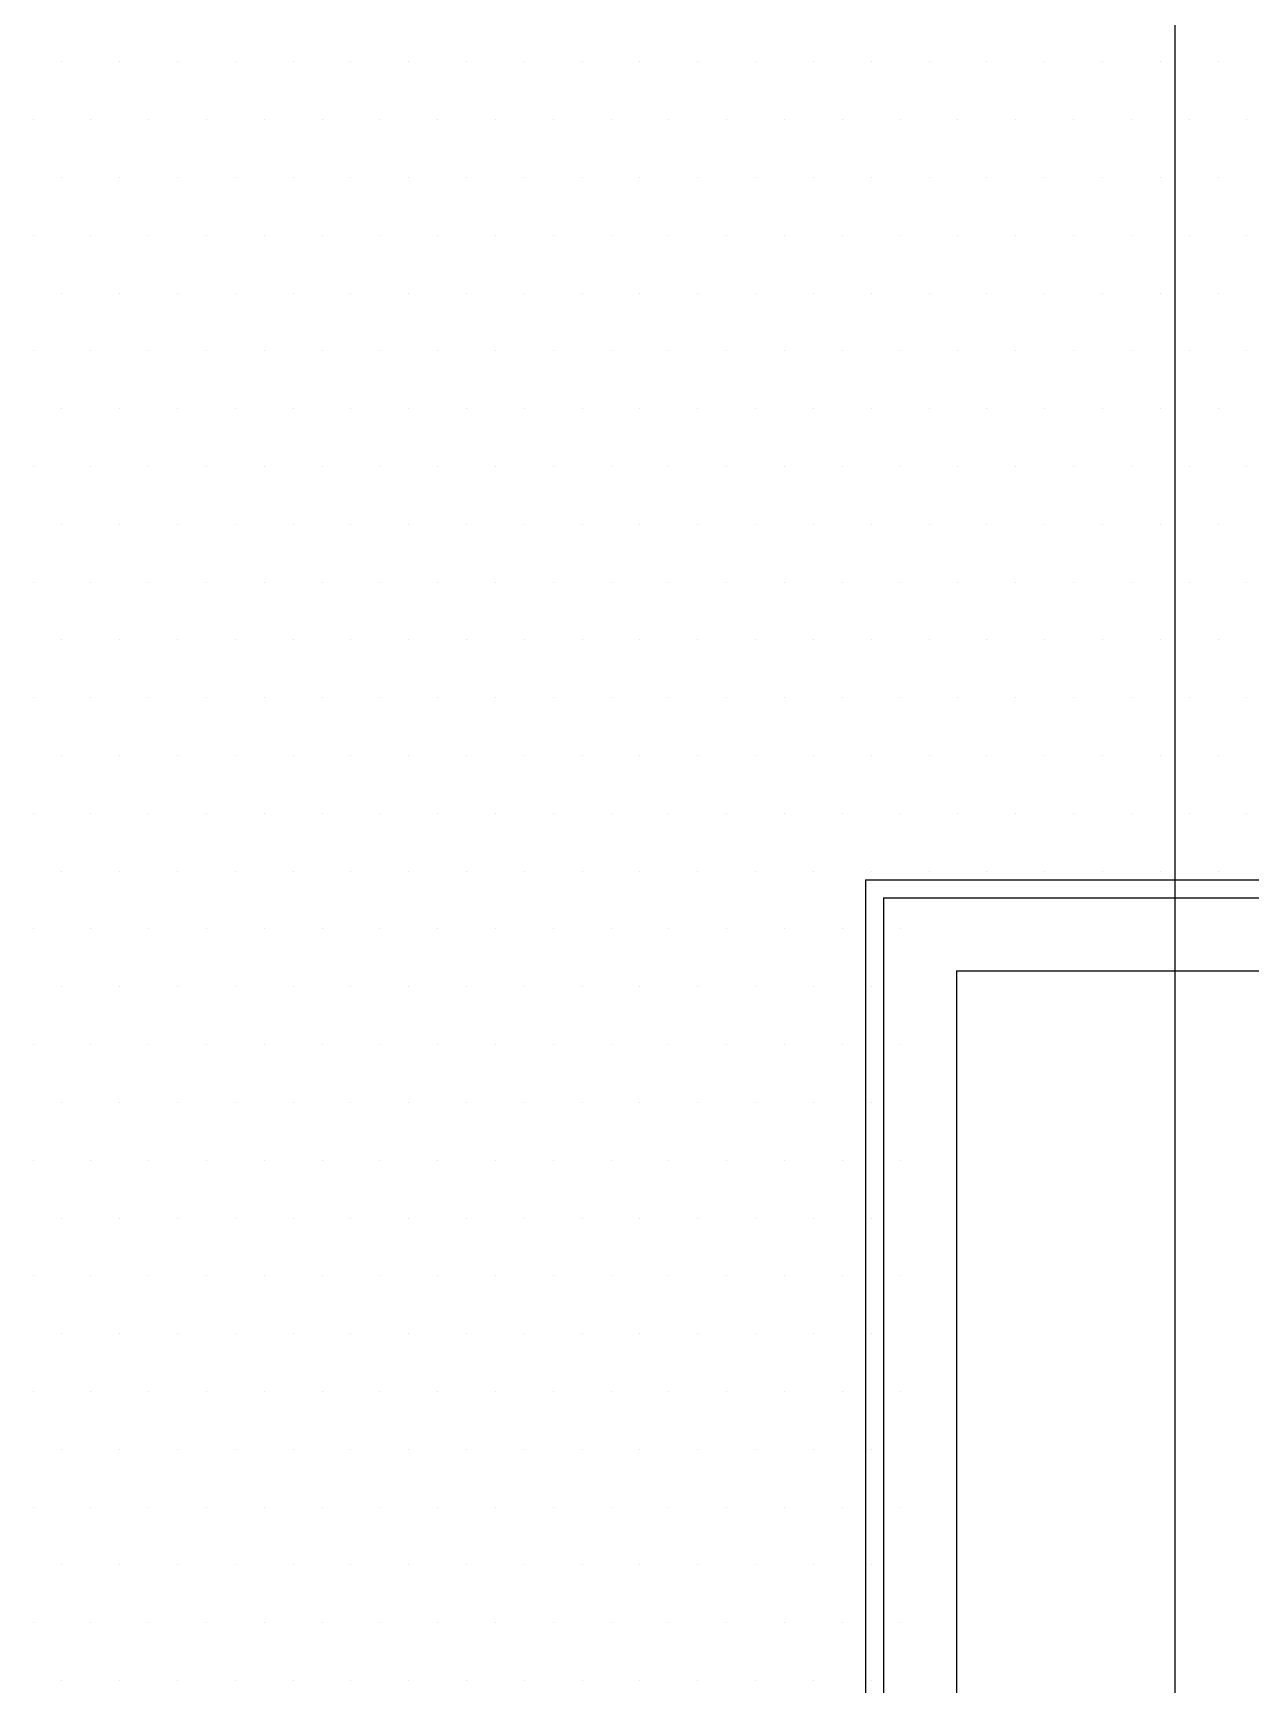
# Model space of a CAD drawing. Header units: millimetres. Extents: x 43168.9 to 43194.6, y -25545.1 to -25543.4.
# Drawn here: x 43176.6222 to 43176.6891, y -25544.0901 to -25543.9994 of the extents above; entities that cross this region are included whole.
import ezdxf

# ---------------------------------------------------------------- set-up
doc = ezdxf.new("R2010")
doc.units = ezdxf.units.MM
doc.header["$LTSCALE"] = 200
doc.linetypes.add('DASHDOT2', pattern=[0.5, 0.25, -0.125, 0, -0.125])
for name, color, linetype in [('aks_sgh', 5, 'DASHDOT2'), ('cam_sgh', 1, 'Continuous'), ('gor-4_sgh', 17, 'Continuous'), ('tarama-zemin_sgh', 197, 'Continuous')]:
    doc.layers.add(name, color=color, linetype=linetype)

msp = doc.modelspace()

# ---------------------------------------------------------------- linework, layer by layer
at = {"layer": 'aks_sgh'}
msp.add_line((43176.684879, -25543.740919), (43176.684879, -25544.609919), dxfattribs=at)
at = {"layer": 'cam_sgh'}
for p, q in [((43176.667879, -25544.045919), (43176.667879, -25544.280919)), ((43176.667879, -25544.045919), (43176.720879, -25544.045919)), ((43176.668879, -25544.046919), (43176.668879, -25544.279919)), ((43176.668879, -25544.046919), (43176.721879, -25544.046919))]:
    msp.add_line(p, q, dxfattribs=at)
at = {"layer": 'gor-4_sgh'}
for q in [(43176.672879, -25544.275919), (43176.725879, -25544.050919)]:
    msp.add_line((43176.672879, -25544.050919), q, dxfattribs=at)
at = {"layer": 'tarama-zemin_sgh'}
for p, q in [((43176.62375, -25544.001), (43176.62375, -25544.001)), ((43176.626925, -25544.001), (43176.626925, -25544.001)), ((43176.6301, -25544.001), (43176.6301, -25544.001)), ((43176.633275, -25544.001), (43176.633275, -25544.001)), ((43176.63645, -25544.001), (43176.63645, -25544.001)), ((43176.639625, -25544.001), (43176.639625, -25544.001)), ((43176.6428, -25544.001), (43176.6428, -25544.001)), ((43176.645975, -25544.001), (43176.645975, -25544.001)), ((43176.64915, -25544.001), (43176.64915, -25544.001)), ((43176.652325, -25544.001), (43176.652325, -25544.001)), ((43176.6555, -25544.001), (43176.6555, -25544.001)), ((43176.658675, -25544.001), (43176.658675, -25544.001)), ((43176.66185, -25544.001), (43176.66185, -25544.001)), ((43176.665025, -25544.001), (43176.665025, -25544.001)), ((43176.6682, -25544.001), (43176.6682, -25544.001)), ((43176.671375, -25544.001), (43176.671375, -25544.001)), ((43176.67455, -25544.001), (43176.67455, -25544.001)), ((43176.677725, -25544.001), (43176.677725, -25544.001)), ((43176.6809, -25544.001), (43176.6809, -25544.001)), ((43176.684075, -25544.001), (43176.684075, -25544.001)), ((43176.68725, -25544.001), (43176.68725, -25544.001)), ((43176.622162, -25544.004175), (43176.622162, -25544.004175)), ((43176.625337, -25544.004175), (43176.625337, -25544.004175)), ((43176.628512, -25544.004175), (43176.628512, -25544.004175)), ((43176.631687, -25544.004175), (43176.631687, -25544.004175)), ((43176.634862, -25544.004175), (43176.634862, -25544.004175)), ((43176.638037, -25544.004175), (43176.638037, -25544.004175)), ((43176.641212, -25544.004175), (43176.641212, -25544.004175)), ((43176.644387, -25544.004175), (43176.644387, -25544.004175)), ((43176.647562, -25544.004175), (43176.647562, -25544.004175)), ((43176.650737, -25544.004175), (43176.650737, -25544.004175)), ((43176.653912, -25544.004175), (43176.653912, -25544.004175)), ((43176.657087, -25544.004175), (43176.657087, -25544.004175)), ((43176.660262, -25544.004175), (43176.660262, -25544.004175)), ((43176.663437, -25544.004175), (43176.663437, -25544.004175)), ((43176.666612, -25544.004175), (43176.666612, -25544.004175)), ((43176.669787, -25544.004175), (43176.669787, -25544.004175)), ((43176.672962, -25544.004175), (43176.672962, -25544.004175)), ((43176.676137, -25544.004175), (43176.676137, -25544.004175)), ((43176.679312, -25544.004175), (43176.679312, -25544.004175)), ((43176.682487, -25544.004175), (43176.682487, -25544.004175)), ((43176.685662, -25544.004175), (43176.685662, -25544.004175)), ((43176.688837, -25544.004175), (43176.688837, -25544.004175)), ((43176.62375, -25544.00735), (43176.62375, -25544.00735)), ((43176.626925, -25544.00735), (43176.626925, -25544.00735)), ((43176.6301, -25544.00735), (43176.6301, -25544.00735)), ((43176.633275, -25544.00735), (43176.633275, -25544.00735)), ((43176.63645, -25544.00735), (43176.63645, -25544.00735)), ((43176.639625, -25544.00735), (43176.639625, -25544.00735)), ((43176.6428, -25544.00735), (43176.6428, -25544.00735)), ((43176.645975, -25544.00735), (43176.645975, -25544.00735)), ((43176.64915, -25544.00735), (43176.64915, -25544.00735)), ((43176.652325, -25544.00735), (43176.652325, -25544.00735)), ((43176.6555, -25544.00735), (43176.6555, -25544.00735)), ((43176.658675, -25544.00735), (43176.658675, -25544.00735)), ((43176.66185, -25544.00735), (43176.66185, -25544.00735)), ((43176.665025, -25544.00735), (43176.665025, -25544.00735)), ((43176.6682, -25544.00735), (43176.6682, -25544.00735)), ((43176.671375, -25544.00735), (43176.671375, -25544.00735)), ((43176.67455, -25544.00735), (43176.67455, -25544.00735)), ((43176.677725, -25544.00735), (43176.677725, -25544.00735)), ((43176.6809, -25544.00735), (43176.6809, -25544.00735)), ((43176.684075, -25544.00735), (43176.684075, -25544.00735)), ((43176.68725, -25544.00735), (43176.68725, -25544.00735)), ((43176.622162, -25544.010525), (43176.622162, -25544.010525)), ((43176.625337, -25544.010525), (43176.625337, -25544.010525)), ((43176.628512, -25544.010525), (43176.628512, -25544.010525)), ((43176.631687, -25544.010525), (43176.631687, -25544.010525)), ((43176.634862, -25544.010525), (43176.634862, -25544.010525)), ((43176.638037, -25544.010525), (43176.638037, -25544.010525)), ((43176.641212, -25544.010525), (43176.641212, -25544.010525)), ((43176.644387, -25544.010525), (43176.644387, -25544.010525)), ((43176.647562, -25544.010525), (43176.647562, -25544.010525)), ((43176.650737, -25544.010525), (43176.650737, -25544.010525)), ((43176.653912, -25544.010525), (43176.653912, -25544.010525)), ((43176.657087, -25544.010525), (43176.657087, -25544.010525)), ((43176.660262, -25544.010525), (43176.660262, -25544.010525)), ((43176.663437, -25544.010525), (43176.663437, -25544.010525)), ((43176.666612, -25544.010525), (43176.666612, -25544.010525)), ((43176.669787, -25544.010525), (43176.669787, -25544.010525)), ((43176.672962, -25544.010525), (43176.672962, -25544.010525)), ((43176.676137, -25544.010525), (43176.676137, -25544.010525)), ((43176.679312, -25544.010525), (43176.679312, -25544.010525)), ((43176.682487, -25544.010525), (43176.682487, -25544.010525)), ((43176.685662, -25544.010525), (43176.685662, -25544.010525)), ((43176.688837, -25544.010525), (43176.688837, -25544.010525)), ((43176.62375, -25544.0137), (43176.62375, -25544.0137)), ((43176.626925, -25544.0137), (43176.626925, -25544.0137)), ((43176.6301, -25544.0137), (43176.6301, -25544.0137)), ((43176.633275, -25544.0137), (43176.633275, -25544.0137)), ((43176.63645, -25544.0137), (43176.63645, -25544.0137)), ((43176.639625, -25544.0137), (43176.639625, -25544.0137)), ((43176.6428, -25544.0137), (43176.6428, -25544.0137)), ((43176.645975, -25544.0137), (43176.645975, -25544.0137)), ((43176.64915, -25544.0137), (43176.64915, -25544.0137)), ((43176.652325, -25544.0137), (43176.652325, -25544.0137)), ((43176.6555, -25544.0137), (43176.6555, -25544.0137)), ((43176.658675, -25544.0137), (43176.658675, -25544.0137)), ((43176.66185, -25544.0137), (43176.66185, -25544.0137)), ((43176.665025, -25544.0137), (43176.665025, -25544.0137)), ((43176.6682, -25544.0137), (43176.6682, -25544.0137)), ((43176.671375, -25544.0137), (43176.671375, -25544.0137)), ((43176.67455, -25544.0137), (43176.67455, -25544.0137)), ((43176.677725, -25544.0137), (43176.677725, -25544.0137)), ((43176.6809, -25544.0137), (43176.6809, -25544.0137)), ((43176.684075, -25544.0137), (43176.684075, -25544.0137)), ((43176.68725, -25544.0137), (43176.68725, -25544.0137)), ((43176.622162, -25544.016875), (43176.622162, -25544.016875)), ((43176.625337, -25544.016875), (43176.625337, -25544.016875)), ((43176.628512, -25544.016875), (43176.628512, -25544.016875)), ((43176.631687, -25544.016875), (43176.631687, -25544.016875)), ((43176.634862, -25544.016875), (43176.634862, -25544.016875)), ((43176.638037, -25544.016875), (43176.638037, -25544.016875)), ((43176.641212, -25544.016875), (43176.641212, -25544.016875)), ((43176.644387, -25544.016875), (43176.644387, -25544.016875)), ((43176.647562, -25544.016875), (43176.647562, -25544.016875)), ((43176.650737, -25544.016875), (43176.650737, -25544.016875)), ((43176.653912, -25544.016875), (43176.653912, -25544.016875)), ((43176.657087, -25544.016875), (43176.657087, -25544.016875)), ((43176.660262, -25544.016875), (43176.660262, -25544.016875)), ((43176.663437, -25544.016875), (43176.663437, -25544.016875)), ((43176.666612, -25544.016875), (43176.666612, -25544.016875)), ((43176.669787, -25544.016875), (43176.669787, -25544.016875)), ((43176.672962, -25544.016875), (43176.672962, -25544.016875)), ((43176.676137, -25544.016875), (43176.676137, -25544.016875)), ((43176.679312, -25544.016875), (43176.679312, -25544.016875)), ((43176.682487, -25544.016875), (43176.682487, -25544.016875)), ((43176.685662, -25544.016875), (43176.685662, -25544.016875)), ((43176.688837, -25544.016875), (43176.688837, -25544.016875)), ((43176.62375, -25544.02005), (43176.62375, -25544.02005)), ((43176.626925, -25544.02005), (43176.626925, -25544.02005)), ((43176.6301, -25544.02005), (43176.6301, -25544.02005)), ((43176.633275, -25544.02005), (43176.633275, -25544.02005)), ((43176.63645, -25544.02005), (43176.63645, -25544.02005)), ((43176.639625, -25544.02005), (43176.639625, -25544.02005)), ((43176.6428, -25544.02005), (43176.6428, -25544.02005)), ((43176.645975, -25544.02005), (43176.645975, -25544.02005)), ((43176.64915, -25544.02005), (43176.64915, -25544.02005)), ((43176.652325, -25544.02005), (43176.652325, -25544.02005)), ((43176.6555, -25544.02005), (43176.6555, -25544.02005)), ((43176.658675, -25544.02005), (43176.658675, -25544.02005)), ((43176.66185, -25544.02005), (43176.66185, -25544.02005)), ((43176.665025, -25544.02005), (43176.665025, -25544.02005)), ((43176.6682, -25544.02005), (43176.6682, -25544.02005)), ((43176.671375, -25544.02005), (43176.671375, -25544.02005)), ((43176.67455, -25544.02005), (43176.67455, -25544.02005)), ((43176.677725, -25544.02005), (43176.677725, -25544.02005)), ((43176.6809, -25544.02005), (43176.6809, -25544.02005)), ((43176.684075, -25544.02005), (43176.684075, -25544.02005)), ((43176.68725, -25544.02005), (43176.68725, -25544.02005)), ((43176.622162, -25544.023225), (43176.622162, -25544.023225)), ((43176.625337, -25544.023225), (43176.625337, -25544.023225)), ((43176.628512, -25544.023225), (43176.628512, -25544.023225)), ((43176.631687, -25544.023225), (43176.631687, -25544.023225)), ((43176.634862, -25544.023225), (43176.634862, -25544.023225)), ((43176.638037, -25544.023225), (43176.638037, -25544.023225)), ((43176.641212, -25544.023225), (43176.641212, -25544.023225)), ((43176.644387, -25544.023225), (43176.644387, -25544.023225)), ((43176.647562, -25544.023225), (43176.647562, -25544.023225)), ((43176.650737, -25544.023225), (43176.650737, -25544.023225)), ((43176.653912, -25544.023225), (43176.653912, -25544.023225)), ((43176.657087, -25544.023225), (43176.657087, -25544.023225)), ((43176.660262, -25544.023225), (43176.660262, -25544.023225)), ((43176.663437, -25544.023225), (43176.663437, -25544.023225)), ((43176.666612, -25544.023225), (43176.666612, -25544.023225)), ((43176.669787, -25544.023225), (43176.669787, -25544.023225)), ((43176.672962, -25544.023225), (43176.672962, -25544.023225)), ((43176.676137, -25544.023225), (43176.676137, -25544.023225)), ((43176.679312, -25544.023225), (43176.679312, -25544.023225)), ((43176.682487, -25544.023225), (43176.682487, -25544.023225)), ((43176.685662, -25544.023225), (43176.685662, -25544.023225)), ((43176.688837, -25544.023225), (43176.688837, -25544.023225)), ((43176.62375, -25544.0264), (43176.62375, -25544.0264)), ((43176.626925, -25544.0264), (43176.626925, -25544.0264)), ((43176.6301, -25544.0264), (43176.6301, -25544.0264)), ((43176.633275, -25544.0264), (43176.633275, -25544.0264)), ((43176.63645, -25544.0264), (43176.63645, -25544.0264)), ((43176.639625, -25544.0264), (43176.639625, -25544.0264)), ((43176.6428, -25544.0264), (43176.6428, -25544.0264)), ((43176.645975, -25544.0264), (43176.645975, -25544.0264)), ((43176.64915, -25544.0264), (43176.64915, -25544.0264)), ((43176.652325, -25544.0264), (43176.652325, -25544.0264)), ((43176.6555, -25544.0264), (43176.6555, -25544.0264)), ((43176.658675, -25544.0264), (43176.658675, -25544.0264)), ((43176.66185, -25544.0264), (43176.66185, -25544.0264)), ((43176.665025, -25544.0264), (43176.665025, -25544.0264)), ((43176.6682, -25544.0264), (43176.6682, -25544.0264)), ((43176.671375, -25544.0264), (43176.671375, -25544.0264)), ((43176.67455, -25544.0264), (43176.67455, -25544.0264)), ((43176.677725, -25544.0264), (43176.677725, -25544.0264)), ((43176.6809, -25544.0264), (43176.6809, -25544.0264)), ((43176.684075, -25544.0264), (43176.684075, -25544.0264)), ((43176.68725, -25544.0264), (43176.68725, -25544.0264)), ((43176.622162, -25544.029575), (43176.622162, -25544.029575)), ((43176.625337, -25544.029575), (43176.625337, -25544.029575)), ((43176.628512, -25544.029575), (43176.628512, -25544.029575)), ((43176.631687, -25544.029575), (43176.631687, -25544.029575)), ((43176.634862, -25544.029575), (43176.634862, -25544.029575)), ((43176.638037, -25544.029575), (43176.638037, -25544.029575)), ((43176.641212, -25544.029575), (43176.641212, -25544.029575)), ((43176.644387, -25544.029575), (43176.644387, -25544.029575)), ((43176.647562, -25544.029575), (43176.647562, -25544.029575)), ((43176.650737, -25544.029575), (43176.650737, -25544.029575)), ((43176.653912, -25544.029575), (43176.653912, -25544.029575)), ((43176.657087, -25544.029575), (43176.657087, -25544.029575)), ((43176.660262, -25544.029575), (43176.660262, -25544.029575)), ((43176.663437, -25544.029575), (43176.663437, -25544.029575)), ((43176.666612, -25544.029575), (43176.666612, -25544.029575)), ((43176.669787, -25544.029575), (43176.669787, -25544.029575)), ((43176.672962, -25544.029575), (43176.672962, -25544.029575)), ((43176.676137, -25544.029575), (43176.676137, -25544.029575)), ((43176.679312, -25544.029575), (43176.679312, -25544.029575)), ((43176.682487, -25544.029575), (43176.682487, -25544.029575)), ((43176.685662, -25544.029575), (43176.685662, -25544.029575)), ((43176.688837, -25544.029575), (43176.688837, -25544.029575)), ((43176.62375, -25544.03275), (43176.62375, -25544.03275)), ((43176.626925, -25544.03275), (43176.626925, -25544.03275)), ((43176.6301, -25544.03275), (43176.6301, -25544.03275)), ((43176.633275, -25544.03275), (43176.633275, -25544.03275)), ((43176.63645, -25544.03275), (43176.63645, -25544.03275)), ((43176.639625, -25544.03275), (43176.639625, -25544.03275)), ((43176.6428, -25544.03275), (43176.6428, -25544.03275)), ((43176.645975, -25544.03275), (43176.645975, -25544.03275)), ((43176.64915, -25544.03275), (43176.64915, -25544.03275)), ((43176.652325, -25544.03275), (43176.652325, -25544.03275)), ((43176.6555, -25544.03275), (43176.6555, -25544.03275)), ((43176.658675, -25544.03275), (43176.658675, -25544.03275)), ((43176.66185, -25544.03275), (43176.66185, -25544.03275)), ((43176.665025, -25544.03275), (43176.665025, -25544.03275)), ((43176.6682, -25544.03275), (43176.6682, -25544.03275)), ((43176.671375, -25544.03275), (43176.671375, -25544.03275)), ((43176.67455, -25544.03275), (43176.67455, -25544.03275)), ((43176.677725, -25544.03275), (43176.677725, -25544.03275)), ((43176.6809, -25544.03275), (43176.6809, -25544.03275)), ((43176.684075, -25544.03275), (43176.684075, -25544.03275)), ((43176.68725, -25544.03275), (43176.68725, -25544.03275)), ((43176.622162, -25544.035925), (43176.622162, -25544.035925)), ((43176.625337, -25544.035925), (43176.625337, -25544.035925)), ((43176.628512, -25544.035925), (43176.628512, -25544.035925)), ((43176.631687, -25544.035925), (43176.631687, -25544.035925)), ((43176.634862, -25544.035925), (43176.634862, -25544.035925)), ((43176.638037, -25544.035925), (43176.638037, -25544.035925)), ((43176.641212, -25544.035925), (43176.641212, -25544.035925)), ((43176.644387, -25544.035925), (43176.644387, -25544.035925)), ((43176.647562, -25544.035925), (43176.647562, -25544.035925)), ((43176.650737, -25544.035925), (43176.650737, -25544.035925)), ((43176.653912, -25544.035925), (43176.653912, -25544.035925)), ((43176.657087, -25544.035925), (43176.657087, -25544.035925)), ((43176.660262, -25544.035925), (43176.660262, -25544.035925)), ((43176.663437, -25544.035925), (43176.663437, -25544.035925)), ((43176.666612, -25544.035925), (43176.666612, -25544.035925)), ((43176.669787, -25544.035925), (43176.669787, -25544.035925)), ((43176.672962, -25544.035925), (43176.672962, -25544.035925)), ((43176.676137, -25544.035925), (43176.676137, -25544.035925)), ((43176.679312, -25544.035925), (43176.679312, -25544.035925)), ((43176.682487, -25544.035925), (43176.682487, -25544.035925)), ((43176.685662, -25544.035925), (43176.685662, -25544.035925)), ((43176.688837, -25544.035925), (43176.688837, -25544.035925)), ((43176.62375, -25544.0391), (43176.62375, -25544.0391)), ((43176.626925, -25544.0391), (43176.626925, -25544.0391)), ((43176.6301, -25544.0391), (43176.6301, -25544.0391)), ((43176.633275, -25544.0391), (43176.633275, -25544.0391)), ((43176.63645, -25544.0391), (43176.63645, -25544.0391)), ((43176.639625, -25544.0391), (43176.639625, -25544.0391)), ((43176.6428, -25544.0391), (43176.6428, -25544.0391)), ((43176.645975, -25544.0391), (43176.645975, -25544.0391)), ((43176.64915, -25544.0391), (43176.64915, -25544.0391)), ((43176.652325, -25544.0391), (43176.652325, -25544.0391)), ((43176.6555, -25544.0391), (43176.6555, -25544.0391)), ((43176.658675, -25544.0391), (43176.658675, -25544.0391)), ((43176.66185, -25544.0391), (43176.66185, -25544.0391)), ((43176.665025, -25544.0391), (43176.665025, -25544.0391)), ((43176.6682, -25544.0391), (43176.6682, -25544.0391)), ((43176.671375, -25544.0391), (43176.671375, -25544.0391)), ((43176.67455, -25544.0391), (43176.67455, -25544.0391)), ((43176.677725, -25544.0391), (43176.677725, -25544.0391)), ((43176.6809, -25544.0391), (43176.6809, -25544.0391)), ((43176.684075, -25544.0391), (43176.684075, -25544.0391)), ((43176.68725, -25544.0391), (43176.68725, -25544.0391)), ((43176.622162, -25544.042275), (43176.622162, -25544.042275)), ((43176.625337, -25544.042275), (43176.625337, -25544.042275)), ((43176.628512, -25544.042275), (43176.628512, -25544.042275)), ((43176.631687, -25544.042275), (43176.631687, -25544.042275)), ((43176.634862, -25544.042275), (43176.634862, -25544.042275)), ((43176.638037, -25544.042275), (43176.638037, -25544.042275)), ((43176.641212, -25544.042275), (43176.641212, -25544.042275)), ((43176.644387, -25544.042275), (43176.644387, -25544.042275)), ((43176.647562, -25544.042275), (43176.647562, -25544.042275)), ((43176.650737, -25544.042275), (43176.650737, -25544.042275)), ((43176.653912, -25544.042275), (43176.653912, -25544.042275)), ((43176.657087, -25544.042275), (43176.657087, -25544.042275)), ((43176.660262, -25544.042275), (43176.660262, -25544.042275)), ((43176.663437, -25544.042275), (43176.663437, -25544.042275)), ((43176.666612, -25544.042275), (43176.666612, -25544.042275)), ((43176.669787, -25544.042275), (43176.669787, -25544.042275)), ((43176.672962, -25544.042275), (43176.672962, -25544.042275)), ((43176.676137, -25544.042275), (43176.676137, -25544.042275)), ((43176.679312, -25544.042275), (43176.679312, -25544.042275)), ((43176.682487, -25544.042275), (43176.682487, -25544.042275)), ((43176.685662, -25544.042275), (43176.685662, -25544.042275)), ((43176.688837, -25544.042275), (43176.688837, -25544.042275)), ((43176.62375, -25544.04545), (43176.62375, -25544.04545)), ((43176.626925, -25544.04545), (43176.626925, -25544.04545)), ((43176.6301, -25544.04545), (43176.6301, -25544.04545)), ((43176.633275, -25544.04545), (43176.633275, -25544.04545)), ((43176.63645, -25544.04545), (43176.63645, -25544.04545)), ((43176.639625, -25544.04545), (43176.639625, -25544.04545)), ((43176.6428, -25544.04545), (43176.6428, -25544.04545)), ((43176.645975, -25544.04545), (43176.645975, -25544.04545)), ((43176.64915, -25544.04545), (43176.64915, -25544.04545)), ((43176.652325, -25544.04545), (43176.652325, -25544.04545)), ((43176.6555, -25544.04545), (43176.6555, -25544.04545)), ((43176.658675, -25544.04545), (43176.658675, -25544.04545)), ((43176.66185, -25544.04545), (43176.66185, -25544.04545)), ((43176.665025, -25544.04545), (43176.665025, -25544.04545)), ((43176.6682, -25544.04545), (43176.6682, -25544.04545)), ((43176.671375, -25544.04545), (43176.671375, -25544.04545)), ((43176.67455, -25544.04545), (43176.67455, -25544.04545)), ((43176.677725, -25544.04545), (43176.677725, -25544.04545)), ((43176.6809, -25544.04545), (43176.6809, -25544.04545)), ((43176.684075, -25544.04545), (43176.684075, -25544.04545)), ((43176.68725, -25544.04545), (43176.68725, -25544.04545)), ((43176.622162, -25544.048625), (43176.622162, -25544.048625)), ((43176.625337, -25544.048625), (43176.625337, -25544.048625)), ((43176.628512, -25544.048625), (43176.628512, -25544.048625)), ((43176.631687, -25544.048625), (43176.631687, -25544.048625)), ((43176.634862, -25544.048625), (43176.634862, -25544.048625)), ((43176.638037, -25544.048625), (43176.638037, -25544.048625)), ((43176.641212, -25544.048625), (43176.641212, -25544.048625)), ((43176.644387, -25544.048625), (43176.644387, -25544.048625)), ((43176.647562, -25544.048625), (43176.647562, -25544.048625)), ((43176.650737, -25544.048625), (43176.650737, -25544.048625)), ((43176.653912, -25544.048625), (43176.653912, -25544.048625)), ((43176.657087, -25544.048625), (43176.657087, -25544.048625)), ((43176.660262, -25544.048625), (43176.660262, -25544.048625)), ((43176.663437, -25544.048625), (43176.663437, -25544.048625)), ((43176.666612, -25544.048625), (43176.666612, -25544.048625)), ((43176.669787, -25544.048625), (43176.669787, -25544.048625)), ((43176.62375, -25544.0518), (43176.62375, -25544.0518)), ((43176.626925, -25544.0518), (43176.626925, -25544.0518)), ((43176.6301, -25544.0518), (43176.6301, -25544.0518)), ((43176.633275, -25544.0518), (43176.633275, -25544.0518)), ((43176.63645, -25544.0518), (43176.63645, -25544.0518)), ((43176.639625, -25544.0518), (43176.639625, -25544.0518)), ((43176.6428, -25544.0518), (43176.6428, -25544.0518)), ((43176.645975, -25544.0518), (43176.645975, -25544.0518)), ((43176.64915, -25544.0518), (43176.64915, -25544.0518)), ((43176.652325, -25544.0518), (43176.652325, -25544.0518)), ((43176.6555, -25544.0518), (43176.6555, -25544.0518)), ((43176.658675, -25544.0518), (43176.658675, -25544.0518)), ((43176.66185, -25544.0518), (43176.66185, -25544.0518)), ((43176.665025, -25544.0518), (43176.665025, -25544.0518)), ((43176.6682, -25544.0518), (43176.6682, -25544.0518)), ((43176.622162, -25544.054975), (43176.622162, -25544.054975)), ((43176.625337, -25544.054975), (43176.625337, -25544.054975)), ((43176.628512, -25544.054975), (43176.628512, -25544.054975)), ((43176.631687, -25544.054975), (43176.631687, -25544.054975)), ((43176.634862, -25544.054975), (43176.634862, -25544.054975)), ((43176.638037, -25544.054975), (43176.638037, -25544.054975)), ((43176.641212, -25544.054975), (43176.641212, -25544.054975)), ((43176.644387, -25544.054975), (43176.644387, -25544.054975)), ((43176.647562, -25544.054975), (43176.647562, -25544.054975)), ((43176.650737, -25544.054975), (43176.650737, -25544.054975)), ((43176.653912, -25544.054975), (43176.653912, -25544.054975)), ((43176.657087, -25544.054975), (43176.657087, -25544.054975)), ((43176.660262, -25544.054975), (43176.660262, -25544.054975)), ((43176.663437, -25544.054975), (43176.663437, -25544.054975)), ((43176.666612, -25544.054975), (43176.666612, -25544.054975)), ((43176.669787, -25544.054975), (43176.669787, -25544.054975)), ((43176.62375, -25544.05815), (43176.62375, -25544.05815)), ((43176.626925, -25544.05815), (43176.626925, -25544.05815)), ((43176.6301, -25544.05815), (43176.6301, -25544.05815)), ((43176.633275, -25544.05815), (43176.633275, -25544.05815)), ((43176.63645, -25544.05815), (43176.63645, -25544.05815)), ((43176.639625, -25544.05815), (43176.639625, -25544.05815)), ((43176.6428, -25544.05815), (43176.6428, -25544.05815)), ((43176.645975, -25544.05815), (43176.645975, -25544.05815)), ((43176.64915, -25544.05815), (43176.64915, -25544.05815)), ((43176.652325, -25544.05815), (43176.652325, -25544.05815)), ((43176.6555, -25544.05815), (43176.6555, -25544.05815)), ((43176.658675, -25544.05815), (43176.658675, -25544.05815)), ((43176.66185, -25544.05815), (43176.66185, -25544.05815)), ((43176.665025, -25544.05815), (43176.665025, -25544.05815)), ((43176.6682, -25544.05815), (43176.6682, -25544.05815)), ((43176.622162, -25544.061325), (43176.622162, -25544.061325)), ((43176.625337, -25544.061325), (43176.625337, -25544.061325)), ((43176.628512, -25544.061325), (43176.628512, -25544.061325)), ((43176.631687, -25544.061325), (43176.631687, -25544.061325)), ((43176.634862, -25544.061325), (43176.634862, -25544.061325)), ((43176.638037, -25544.061325), (43176.638037, -25544.061325)), ((43176.641212, -25544.061325), (43176.641212, -25544.061325)), ((43176.644387, -25544.061325), (43176.644387, -25544.061325)), ((43176.647562, -25544.061325), (43176.647562, -25544.061325)), ((43176.650737, -25544.061325), (43176.650737, -25544.061325)), ((43176.653912, -25544.061325), (43176.653912, -25544.061325)), ((43176.657087, -25544.061325), (43176.657087, -25544.061325)), ((43176.660262, -25544.061325), (43176.660262, -25544.061325)), ((43176.663437, -25544.061325), (43176.663437, -25544.061325)), ((43176.666612, -25544.061325), (43176.666612, -25544.061325)), ((43176.669787, -25544.061325), (43176.669787, -25544.061325)), ((43176.62375, -25544.0645), (43176.62375, -25544.0645)), ((43176.626925, -25544.0645), (43176.626925, -25544.0645)), ((43176.6301, -25544.0645), (43176.6301, -25544.0645)), ((43176.633275, -25544.0645), (43176.633275, -25544.0645)), ((43176.63645, -25544.0645), (43176.63645, -25544.0645)), ((43176.639625, -25544.0645), (43176.639625, -25544.0645)), ((43176.6428, -25544.0645), (43176.6428, -25544.0645)), ((43176.645975, -25544.0645), (43176.645975, -25544.0645)), ((43176.64915, -25544.0645), (43176.64915, -25544.0645)), ((43176.652325, -25544.0645), (43176.652325, -25544.0645)), ((43176.6555, -25544.0645), (43176.6555, -25544.0645)), ((43176.658675, -25544.0645), (43176.658675, -25544.0645)), ((43176.66185, -25544.0645), (43176.66185, -25544.0645)), ((43176.665025, -25544.0645), (43176.665025, -25544.0645)), ((43176.6682, -25544.0645), (43176.6682, -25544.0645)), ((43176.622162, -25544.067675), (43176.622162, -25544.067675)), ((43176.625337, -25544.067675), (43176.625337, -25544.067675)), ((43176.628512, -25544.067675), (43176.628512, -25544.067675)), ((43176.631687, -25544.067675), (43176.631687, -25544.067675)), ((43176.634862, -25544.067675), (43176.634862, -25544.067675)), ((43176.638037, -25544.067675), (43176.638037, -25544.067675)), ((43176.641212, -25544.067675), (43176.641212, -25544.067675)), ((43176.644387, -25544.067675), (43176.644387, -25544.067675)), ((43176.647562, -25544.067675), (43176.647562, -25544.067675)), ((43176.650737, -25544.067675), (43176.650737, -25544.067675)), ((43176.653912, -25544.067675), (43176.653912, -25544.067675)), ((43176.657087, -25544.067675), (43176.657087, -25544.067675)), ((43176.660262, -25544.067675), (43176.660262, -25544.067675)), ((43176.663437, -25544.067675), (43176.663437, -25544.067675)), ((43176.666612, -25544.067675), (43176.666612, -25544.067675)), ((43176.669787, -25544.067675), (43176.669787, -25544.067675)), ((43176.62375, -25544.07085), (43176.62375, -25544.07085)), ((43176.626925, -25544.07085), (43176.626925, -25544.07085)), ((43176.6301, -25544.07085), (43176.6301, -25544.07085)), ((43176.633275, -25544.07085), (43176.633275, -25544.07085)), ((43176.63645, -25544.07085), (43176.63645, -25544.07085)), ((43176.639625, -25544.07085), (43176.639625, -25544.07085)), ((43176.6428, -25544.07085), (43176.6428, -25544.07085)), ((43176.645975, -25544.07085), (43176.645975, -25544.07085)), ((43176.64915, -25544.07085), (43176.64915, -25544.07085)), ((43176.652325, -25544.07085), (43176.652325, -25544.07085)), ((43176.6555, -25544.07085), (43176.6555, -25544.07085)), ((43176.658675, -25544.07085), (43176.658675, -25544.07085)), ((43176.66185, -25544.07085), (43176.66185, -25544.07085)), ((43176.665025, -25544.07085), (43176.665025, -25544.07085)), ((43176.6682, -25544.07085), (43176.6682, -25544.07085)), ((43176.622162, -25544.074025), (43176.622162, -25544.074025)), ((43176.625337, -25544.074025), (43176.625337, -25544.074025)), ((43176.628512, -25544.074025), (43176.628512, -25544.074025)), ((43176.631687, -25544.074025), (43176.631687, -25544.074025)), ((43176.634862, -25544.074025), (43176.634862, -25544.074025)), ((43176.638037, -25544.074025), (43176.638037, -25544.074025)), ((43176.641212, -25544.074025), (43176.641212, -25544.074025)), ((43176.644387, -25544.074025), (43176.644387, -25544.074025)), ((43176.647562, -25544.074025), (43176.647562, -25544.074025)), ((43176.650737, -25544.074025), (43176.650737, -25544.074025)), ((43176.653912, -25544.074025), (43176.653912, -25544.074025)), ((43176.657087, -25544.074025), (43176.657087, -25544.074025)), ((43176.660262, -25544.074025), (43176.660262, -25544.074025)), ((43176.663437, -25544.074025), (43176.663437, -25544.074025)), ((43176.666612, -25544.074025), (43176.666612, -25544.074025)), ((43176.669787, -25544.074025), (43176.669787, -25544.074025)), ((43176.62375, -25544.0772), (43176.62375, -25544.0772)), ((43176.626925, -25544.0772), (43176.626925, -25544.0772)), ((43176.6301, -25544.0772), (43176.6301, -25544.0772)), ((43176.633275, -25544.0772), (43176.633275, -25544.0772)), ((43176.63645, -25544.0772), (43176.63645, -25544.0772)), ((43176.639625, -25544.0772), (43176.639625, -25544.0772)), ((43176.6428, -25544.0772), (43176.6428, -25544.0772)), ((43176.645975, -25544.0772), (43176.645975, -25544.0772)), ((43176.64915, -25544.0772), (43176.64915, -25544.0772)), ((43176.652325, -25544.0772), (43176.652325, -25544.0772)), ((43176.6555, -25544.0772), (43176.6555, -25544.0772)), ((43176.658675, -25544.0772), (43176.658675, -25544.0772)), ((43176.66185, -25544.0772), (43176.66185, -25544.0772)), ((43176.665025, -25544.0772), (43176.665025, -25544.0772)), ((43176.6682, -25544.0772), (43176.6682, -25544.0772)), ((43176.622162, -25544.080375), (43176.622162, -25544.080375)), ((43176.625337, -25544.080375), (43176.625337, -25544.080375)), ((43176.628512, -25544.080375), (43176.628512, -25544.080375)), ((43176.631687, -25544.080375), (43176.631687, -25544.080375)), ((43176.634862, -25544.080375), (43176.634862, -25544.080375)), ((43176.638037, -25544.080375), (43176.638037, -25544.080375)), ((43176.641212, -25544.080375), (43176.641212, -25544.080375)), ((43176.644387, -25544.080375), (43176.644387, -25544.080375)), ((43176.647562, -25544.080375), (43176.647562, -25544.080375)), ((43176.650737, -25544.080375), (43176.650737, -25544.080375)), ((43176.653912, -25544.080375), (43176.653912, -25544.080375)), ((43176.657087, -25544.080375), (43176.657087, -25544.080375)), ((43176.660262, -25544.080375), (43176.660262, -25544.080375)), ((43176.663437, -25544.080375), (43176.663437, -25544.080375)), ((43176.666612, -25544.080375), (43176.666612, -25544.080375)), ((43176.669787, -25544.080375), (43176.669787, -25544.080375)), ((43176.62375, -25544.08355), (43176.62375, -25544.08355)), ((43176.626925, -25544.08355), (43176.626925, -25544.08355)), ((43176.6301, -25544.08355), (43176.6301, -25544.08355)), ((43176.633275, -25544.08355), (43176.633275, -25544.08355)), ((43176.63645, -25544.08355), (43176.63645, -25544.08355)), ((43176.639625, -25544.08355), (43176.639625, -25544.08355)), ((43176.6428, -25544.08355), (43176.6428, -25544.08355)), ((43176.645975, -25544.08355), (43176.645975, -25544.08355)), ((43176.64915, -25544.08355), (43176.64915, -25544.08355)), ((43176.652325, -25544.08355), (43176.652325, -25544.08355)), ((43176.6555, -25544.08355), (43176.6555, -25544.08355)), ((43176.658675, -25544.08355), (43176.658675, -25544.08355)), ((43176.66185, -25544.08355), (43176.66185, -25544.08355)), ((43176.665025, -25544.08355), (43176.665025, -25544.08355)), ((43176.6682, -25544.08355), (43176.6682, -25544.08355)), ((43176.622162, -25544.086725), (43176.622162, -25544.086725)), ((43176.625337, -25544.086725), (43176.625337, -25544.086725)), ((43176.628512, -25544.086725), (43176.628512, -25544.086725)), ((43176.631687, -25544.086725), (43176.631687, -25544.086725)), ((43176.634862, -25544.086725), (43176.634862, -25544.086725)), ((43176.638037, -25544.086725), (43176.638037, -25544.086725)), ((43176.641212, -25544.086725), (43176.641212, -25544.086725)), ((43176.644387, -25544.086725), (43176.644387, -25544.086725)), ((43176.647562, -25544.086725), (43176.647562, -25544.086725)), ((43176.650737, -25544.086725), (43176.650737, -25544.086725)), ((43176.653912, -25544.086725), (43176.653912, -25544.086725)), ((43176.657087, -25544.086725), (43176.657087, -25544.086725)), ((43176.660262, -25544.086725), (43176.660262, -25544.086725)), ((43176.663437, -25544.086725), (43176.663437, -25544.086725)), ((43176.666612, -25544.086725), (43176.666612, -25544.086725)), ((43176.669787, -25544.086725), (43176.669787, -25544.086725)), ((43176.62375, -25544.0899), (43176.62375, -25544.0899)), ((43176.626925, -25544.0899), (43176.626925, -25544.0899)), ((43176.6301, -25544.0899), (43176.6301, -25544.0899)), ((43176.633275, -25544.0899), (43176.633275, -25544.0899)), ((43176.63645, -25544.0899), (43176.63645, -25544.0899)), ((43176.639625, -25544.0899), (43176.639625, -25544.0899)), ((43176.6428, -25544.0899), (43176.6428, -25544.0899)), ((43176.645975, -25544.0899), (43176.645975, -25544.0899)), ((43176.64915, -25544.0899), (43176.64915, -25544.0899)), ((43176.652325, -25544.0899), (43176.652325, -25544.0899)), ((43176.6555, -25544.0899), (43176.6555, -25544.0899)), ((43176.658675, -25544.0899), (43176.658675, -25544.0899)), ((43176.66185, -25544.0899), (43176.66185, -25544.0899)), ((43176.665025, -25544.0899), (43176.665025, -25544.0899)), ((43176.6682, -25544.0899), (43176.6682, -25544.0899))]:
    msp.add_line(p, q, dxfattribs=at)

doc.saveas('drawing.dxf')
